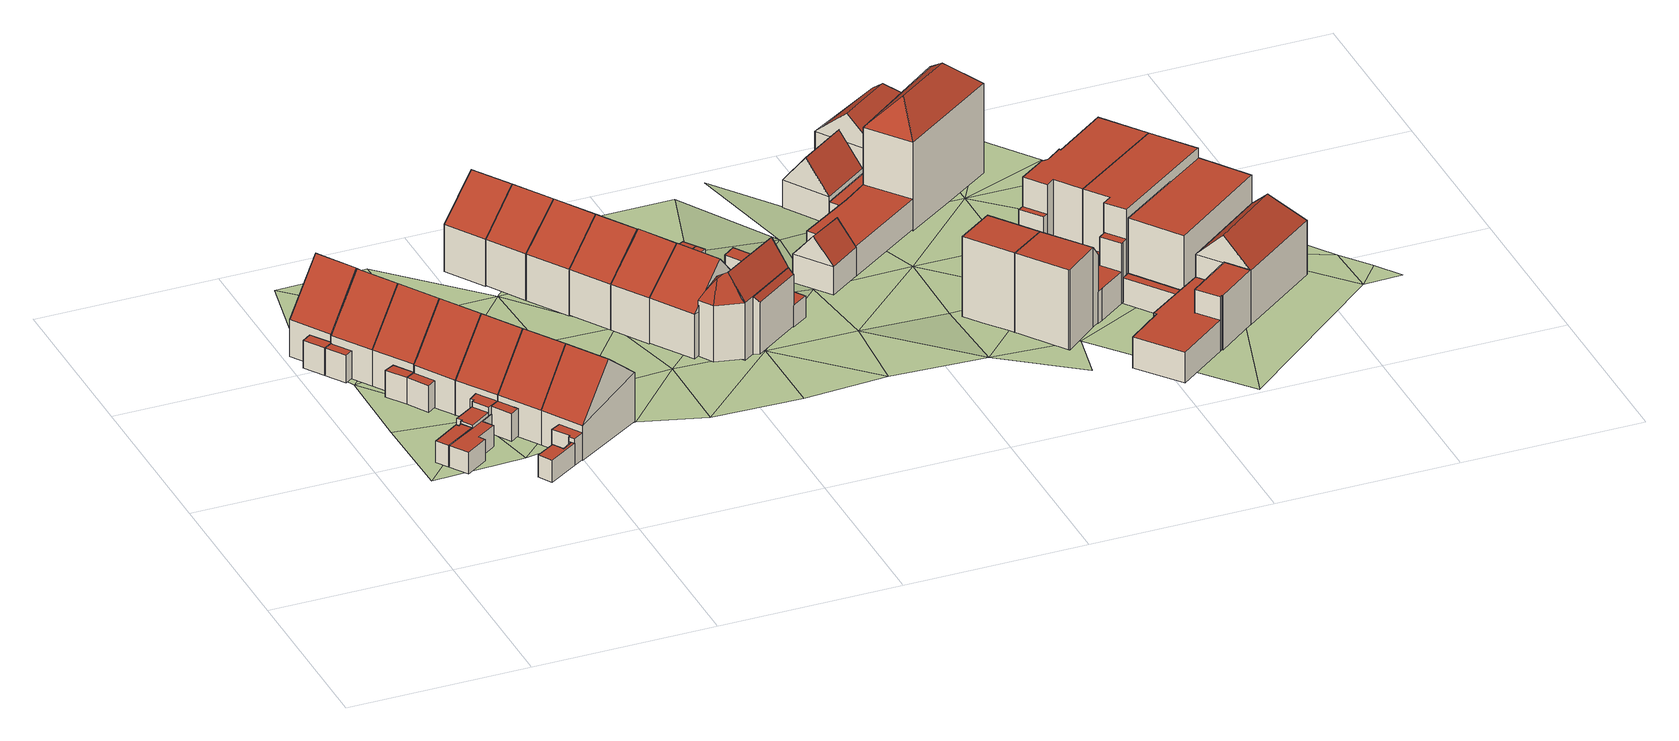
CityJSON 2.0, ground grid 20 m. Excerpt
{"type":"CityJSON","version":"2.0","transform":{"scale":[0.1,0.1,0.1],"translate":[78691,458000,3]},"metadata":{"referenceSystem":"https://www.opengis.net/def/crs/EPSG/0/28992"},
"CityObjects":{
"building1":{"type":"Building","children":["building1-1","building1-2"]},
"building1-1":{"type":"BuildingPart","attributes":{"RelativeEavesHeight":3.22,"AbsoluteEavesHeight":7.32,"RelativeRidgeHeight":3.22,"AbsoluteRidgeHeight":7.32,"roofType":"1000"},"parents":["building1"],"geometry":[{"type":"Solid","lod":"2","boundaries":[[[[0,1,2,3]],[[1,4,5,2]],[[4,6,7,5]],[[6,0,3,7]],[[6,4,1,0]],[[3,2,5,7]]]],"semantics":{"surfaces":[{"type":"WallSurface"},{"type":"RoofSurface","Slope":90,"Direction":0},{"type":"GroundSurface"}],"values":[[0,0,0,0,1,2]]}}]},
"building1-2":{"type":"BuildingPart","attributes":{"RelativeEavesHeight":5.15,"AbsoluteEavesHeight":9.07,"RelativeRidgeHeight":9.77,"AbsoluteRidgeHeight":13.69,"roofType":"1030"},"parents":["building1"],"geometry":[{"type":"Solid","lod":"2","boundaries":[[[[8,9,10,11]],[[9,12,13,10]],[[12,14,15,13]],[[14,8,11,15]],[[12,9,16]],[[8,14,17]],[[9,8,17,16]],[[14,12,16,17]],[[11,10,13,15]]]],"semantics":{"surfaces":[{"type":"WallSurface"},{"type":"RoofSurface","Slope":49.57,"Direction":57.15},{"type":"RoofSurface","Slope":39.25,"Direction":236.62},{"type":"GroundSurface"}],"values":[[0,0,0,0,0,0,1,2,3]]}}]},
"building2":{"type":"Building","children":["building2-1","building2-2"]},
"building2-1":{"type":"BuildingPart","attributes":{"RelativeEavesHeight":5.09,"AbsoluteEavesHeight":9.07,"RelativeRidgeHeight":9.71,"AbsoluteRidgeHeight":13.69,"roofType":"1030"},"parents":["building2"],"geometry":[{"type":"Solid","lod":"2","boundaries":[[[[18,19,20,21]],[[19,9,22,20]],[[9,23,24,22]],[[23,18,21,24]],[[9,19,25]],[[18,23,26]],[[19,18,26,25]],[[23,9,25,26]],[[21,20,22,24]]]],"semantics":{"surfaces":[{"type":"WallSurface"},{"type":"RoofSurface","Slope":39.66,"Direction":236.85},{"type":"RoofSurface","Slope":49.98,"Direction":57.25},{"type":"GroundSurface"}],"values":[[0,0,0,0,0,0,1,2,3]]}}]},
"building2-2":{"type":"BuildingPart","attributes":{"RelativeEavesHeight":3.2,"AbsoluteEavesHeight":7.32,"RelativeRidgeHeight":3.2,"AbsoluteRidgeHeight":7.32,"roofType":"1000"},"parents":["building2"],"geometry":[{"type":"Solid","lod":"2","boundaries":[[[[27,28,29,30]],[[28,0,3,29]],[[0,31,32,3]],[[31,27,30,32]],[[31,0,28,27]],[[30,29,3,32]]]],"semantics":{"surfaces":[{"type":"WallSurface"},{"type":"RoofSurface","Slope":90,"Direction":0},{"type":"GroundSurface"}],"values":[[0,0,0,0,1,2]]}}]},
"building3":{"type":"Building","children":["building3-1","building3-2","building3-3","building3-4"]},
"building3-1":{"type":"BuildingPart","attributes":{"RelativeEavesHeight":4.96,"AbsoluteEavesHeight":9.07,"RelativeRidgeHeight":9.58,"AbsoluteRidgeHeight":13.69,"roofType":"1030"},"parents":["building3"],"geometry":[{"type":"Solid","lod":"2","boundaries":[[[[33,34,35,36]],[[34,37,38,35]],[[37,39,40,38]],[[39,33,36,40]],[[37,34,41]],[[33,39,42]],[[34,33,42,41]],[[39,37,41,42]],[[36,35,38,40]]]],"semantics":{"surfaces":[{"type":"WallSurface"},{"type":"RoofSurface","Slope":39.49,"Direction":237.22},{"type":"RoofSurface","Slope":49.81,"Direction":57.38},{"type":"GroundSurface"}],"values":[[0,0,0,0,0,0,1,2,3]]}}]},
"building3-2":{"type":"BuildingPart","attributes":{"RelativeEavesHeight":3.21,"AbsoluteEavesHeight":7.54,"RelativeRidgeHeight":3.21,"AbsoluteRidgeHeight":7.54,"roofType":"1000"},"parents":["building3"],"geometry":[{"type":"Solid","lod":"2","boundaries":[[[[43,44,45,46]],[[44,47,48,45]],[[47,49,50,48]],[[49,51,52,50]],[[51,53,54,52]],[[53,43,46,54]],[[53,51,49,47,44,43]],[[46,45,48,50,52,54]]]],"semantics":{"surfaces":[{"type":"WallSurface"},{"type":"RoofSurface","Slope":90,"Direction":0},{"type":"GroundSurface"}],"values":[[0,0,0,0,0,0,1,2]]}}]},
"building3-3":{"type":"BuildingPart","attributes":{"RelativeEavesHeight":2.51,"AbsoluteEavesHeight":6.64,"RelativeRidgeHeight":2.51,"AbsoluteRidgeHeight":6.64,"roofType":"1000"},"parents":["building3"],"geometry":[{"type":"Solid","lod":"2","boundaries":[[[[55,56,57,58]],[[56,59,60,57]],[[59,61,62,60]],[[61,63,64,62]],[[63,65,66,64]],[[65,55,58,66]],[[65,63,61,59,56,55]],[[58,57,60,62,64,66]]]],"semantics":{"surfaces":[{"type":"WallSurface"},{"type":"RoofSurface","Slope":90,"Direction":0},{"type":"GroundSurface"}],"values":[[0,0,0,0,0,0,1,2]]}}]},
"building3-4":{"type":"BuildingPart","attributes":{"RelativeEavesHeight":2.69,"AbsoluteEavesHeight":6.94,"RelativeRidgeHeight":2.69,"AbsoluteRidgeHeight":6.94,"roofType":"1000"},"parents":["building3"],"geometry":[{"type":"Solid","lod":"2","boundaries":[[[[67,68,69,70]],[[68,71,72,69]],[[71,73,74,72]],[[73,75,76,74]],[[75,77,78,76]],[[77,67,70,78]],[[77,75,73,71,68,67]],[[70,69,72,74,76,78]]]],"semantics":{"surfaces":[{"type":"WallSurface"},{"type":"RoofSurface","Slope":90,"Direction":0},{"type":"GroundSurface"}],"values":[[0,0,0,0,0,0,1,2]]}}]},
"building4":{"type":"Building","children":["building4-1","building4-2"]},
"building4-1":{"type":"BuildingPart","attributes":{"RelativeEavesHeight":3.13,"AbsoluteEavesHeight":7.32,"RelativeRidgeHeight":3.13,"AbsoluteRidgeHeight":7.32,"roofType":"1000"},"parents":["building4"],"geometry":[{"type":"Solid","lod":"2","boundaries":[[[[79,80,81,82]],[[80,83,84,81]],[[83,85,86,84]],[[85,79,82,86]],[[85,83,80,79]],[[82,81,84,86]]]],"semantics":{"surfaces":[{"type":"WallSurface"},{"type":"RoofSurface","Slope":90,"Direction":0},{"type":"GroundSurface"}],"values":[[0,0,0,0,1,2]]}}]},
"building4-2":{"type":"BuildingPart","attributes":{"RelativeEavesHeight":5.05,"AbsoluteEavesHeight":9.07,"RelativeRidgeHeight":9.68,"AbsoluteRidgeHeight":13.69,"roofType":"1030"},"parents":["building4"],"geometry":[{"type":"Solid","lod":"2","boundaries":[[[[23,87,88,24]],[[87,89,90,88]],[[89,18,21,90]],[[18,23,24,21]],[[89,87,91]],[[23,18,26]],[[87,23,26,91]],[[18,89,91,26]],[[24,88,90,21]]]],"semantics":{"surfaces":[{"type":"WallSurface"},{"type":"RoofSurface","Slope":49.77,"Direction":57.27},{"type":"RoofSurface","Slope":39.45,"Direction":236.88},{"type":"GroundSurface"}],"values":[[0,0,0,0,0,0,1,2,3]]}}]},
"building5":{"type":"Building","children":["building5-1","building5-2","building5-3"]},
"building5-1":{"type":"BuildingPart","attributes":{"RelativeEavesHeight":4.91,"AbsoluteEavesHeight":9.07,"RelativeRidgeHeight":9.53,"AbsoluteRidgeHeight":13.69,"roofType":"1030"},"parents":["building5"],"geometry":[{"type":"Solid","lod":"2","boundaries":[[[[92,33,93,94]],[[33,39,95,93]],[[39,96,97,95]],[[96,92,94,97]],[[39,33,42]],[[92,96,98]],[[33,92,98,42]],[[96,39,42,98]],[[94,93,95,97]]]],"semantics":{"surfaces":[{"type":"WallSurface"},{"type":"RoofSurface","Slope":39.41,"Direction":237.36},{"type":"RoofSurface","Slope":49.73,"Direction":57.43},{"type":"GroundSurface"}],"values":[[0,0,0,0,0,0,1,2,3]]}}]},
"building5-2":{"type":"BuildingPart","attributes":{"RelativeEavesHeight":3.21,"AbsoluteEavesHeight":7.54,"RelativeRidgeHeight":3.21,"AbsoluteRidgeHeight":7.54,"roofType":"1000"},"parents":["building5"],"geometry":[{"type":"Solid","lod":"2","boundaries":[[[[99,100,101,102]],[[100,103,104,101]],[[103,51,52,104]],[[51,99,102,52]],[[51,103,100,99]],[[102,101,104,52]]]],"semantics":{"surfaces":[{"type":"WallSurface"},{"type":"RoofSurface","Slope":90,"Direction":0},{"type":"GroundSurface"}],"values":[[0,0,0,0,1,2]]}}]},
"building5-3":{"type":"BuildingPart","attributes":{"RelativeEavesHeight":2.5,"AbsoluteEavesHeight":6.64,"RelativeRidgeHeight":2.5,"AbsoluteRidgeHeight":6.64,"roofType":"1000"},"parents":["building5"],"geometry":[{"type":"Solid","lod":"2","boundaries":[[[[105,106,107,108]],[[106,109,110,107]],[[109,111,112,110]],[[111,113,114,112]],[[113,115,116,114]],[[115,55,58,116]],[[55,117,118,58]],[[117,105,108,118]],[[117,55,115,113,111,109,106,105]],[[108,107,110,112,114,116,58,118]]]],"semantics":{"surfaces":[{"type":"WallSurface"},{"type":"RoofSurface","Slope":90,"Direction":0},{"type":"GroundSurface"}],"values":[[0,0,0,0,0,0,0,0,1,2]]}}]},
"building6":{"type":"Building","children":["building6-1","building6-2"]},
"building6-1":{"type":"BuildingPart","attributes":{"RelativeEavesHeight":5,"AbsoluteEavesHeight":9.07,"RelativeRidgeHeight":9.62,"AbsoluteRidgeHeight":13.69,"roofType":"1030"},"parents":["building6"],"geometry":[{"type":"Solid","lod":"2","boundaries":[[[[34,119,120,35]],[[119,87,121,120]],[[87,37,38,121]],[[37,34,35,38]],[[87,119,91]],[[34,37,41]],[[119,34,41,91]],[[37,87,91,41]],[[35,120,121,38]]]],"semantics":{"surfaces":[{"type":"WallSurface"},{"type":"RoofSurface","Slope":39.58,"Direction":237.23},{"type":"RoofSurface","Slope":49.9,"Direction":57.38},{"type":"GroundSurface"}],"values":[[0,0,0,0,0,0,1,2,3]]}}]},
"building6-2":{"type":"BuildingPart","attributes":{"RelativeEavesHeight":3.09,"AbsoluteEavesHeight":7.31,"RelativeRidgeHeight":3.09,"AbsoluteRidgeHeight":7.31,"roofType":"1000"},"parents":["building6"],"geometry":[{"type":"Solid","lod":"2","boundaries":[[[[122,123,124,125]],[[123,79,82,124]],[[79,126,127,82]],[[126,122,125,127]],[[126,79,123,122]],[[125,124,82,127]]]],"semantics":{"surfaces":[{"type":"WallSurface"},{"type":"RoofSurface","Slope":90,"Direction":0},{"type":"GroundSurface"}],"values":[[0,0,0,0,1,2]]}}]},
"building7":{"type":"Building","children":["building7-1","building7-2","building7-3"]},
"building7-1":{"type":"BuildingPart","attributes":{"RelativeEavesHeight":4.87,"AbsoluteEavesHeight":9.07,"RelativeRidgeHeight":9.49,"AbsoluteRidgeHeight":13.69,"roofType":"1030"},"parents":["building7"],"geometry":[{"type":"Solid","lod":"2","boundaries":[[[[128,92,94,129]],[[92,96,97,94]],[[96,130,131,97]],[[130,128,129,131]],[[96,92,98]],[[128,130,132]],[[92,128,132,98]],[[130,96,98,132]],[[129,94,97,131]]]],"semantics":{"surfaces":[{"type":"WallSurface"},{"type":"RoofSurface","Slope":39.37,"Direction":237.36},{"type":"RoofSurface","Slope":49.68,"Direction":57.43},{"type":"GroundSurface"}],"values":[[0,0,0,0,0,0,1,2,3]]}}]},
"building7-2":{"type":"BuildingPart","attributes":{"RelativeEavesHeight":2.62,"AbsoluteEavesHeight":6.92,"RelativeRidgeHeight":2.62,"AbsoluteRidgeHeight":6.92,"roofType":"1000"},"parents":["building7"],"geometry":[{"type":"Solid","lod":"2","boundaries":[[[[133,134,135,136]],[[134,137,138,135]],[[137,139,140,138]],[[139,141,142,140]],[[141,143,144,142]],[[143,145,146,144]],[[145,147,148,146]],[[147,133,136,148]],[[147,145,143,141,139,137,134,133]],[[136,135,138,140,142,144,146,148]]]],"semantics":{"surfaces":[{"type":"WallSurface"},{"type":"RoofSurface","Slope":90,"Direction":0},{"type":"GroundSurface"}],"values":[[0,0,0,0,0,0,0,0,1,2]]}}]},
"building7-3":{"type":"BuildingPart","attributes":{"RelativeEavesHeight":3.13,"AbsoluteEavesHeight":7.42,"RelativeRidgeHeight":3.13,"AbsoluteRidgeHeight":7.42,"roofType":"1000"},"parents":["building7"],"geometry":[{"type":"Solid","lod":"2","boundaries":[[[[149,150,151,146]],[[150,152,153,151]],[[152,154,155,153]],[[154,156,157,155]],[[156,158,148,157]],[[158,149,146,148]],[[158,156,154,152,150,149]],[[146,151,153,155,157,148]]]],"semantics":{"surfaces":[{"type":"WallSurface"},{"type":"RoofSurface","Slope":90,"Direction":0},{"type":"GroundSurface"}],"values":[[0,0,0,0,0,0,1,2]]}}]},
"building8":{"type":"Building","children":["building8-1","building8-2"]},
"building8-1":{"type":"BuildingPart","attributes":{"RelativeEavesHeight":4.76,"AbsoluteEavesHeight":8.7,"RelativeRidgeHeight":9.58,"AbsoluteRidgeHeight":13.52,"roofType":"1030"},"parents":["building8"],"geometry":[{"type":"Solid","lod":"2","boundaries":[[[[159,160,161,162]],[[160,163,164,161]],[[163,165,166,164]],[[165,159,162,166]],[[163,160,167]],[[159,165,168]],[[160,159,168,167]],[[165,163,167,168]],[[162,161,164,166]]]],"semantics":{"surfaces":[{"type":"WallSurface"},{"type":"RoofSurface","Slope":48.86,"Direction":237.2},{"type":"RoofSurface","Slope":39.98,"Direction":57.06},{"type":"GroundSurface"}],"values":[[0,0,0,0,0,0,1,2,3]]}}]},
"building8-2":{"type":"BuildingPart","attributes":{"RelativeEavesHeight":3.43,"AbsoluteEavesHeight":7.38,"RelativeRidgeHeight":3.43,"AbsoluteRidgeHeight":7.38,"roofType":"1000"},"parents":["building8"],"geometry":[{"type":"Solid","lod":"2","boundaries":[[[[169,170,171,164]],[[170,172,173,171]],[[172,174,175,173]],[[174,169,164,175]],[[174,172,170,169]],[[164,171,173,175]]]],"semantics":{"surfaces":[{"type":"WallSurface"},{"type":"RoofSurface","Slope":90,"Direction":0},{"type":"GroundSurface"}],"values":[[0,0,0,0,1,2]]}}]},
"building9":{"type":"Building","children":["building9-1","building9-2"]},
"building9-1":{"type":"BuildingPart","attributes":{"RelativeEavesHeight":4.71,"AbsoluteEavesHeight":8.7,"RelativeRidgeHeight":9.53,"AbsoluteRidgeHeight":13.52,"roofType":"1030"},"parents":["building9"],"geometry":[{"type":"Solid","lod":"2","boundaries":[[[[176,159,177,178]],[[159,165,179,177]],[[165,180,181,179]],[[180,176,178,181]],[[165,159,168]],[[176,180,182]],[[159,176,182,168]],[[180,165,168,182]],[[178,177,179,181]]]],"semantics":{"surfaces":[{"type":"WallSurface"},{"type":"RoofSurface","Slope":48.93,"Direction":237.21},{"type":"RoofSurface","Slope":40.05,"Direction":57.08},{"type":"GroundSurface"}],"values":[[0,0,0,0,0,0,1,2,3]]}}]},
"building9-2":{"type":"BuildingPart","attributes":{"RelativeEavesHeight":3.19,"AbsoluteEavesHeight":7.27,"RelativeRidgeHeight":3.19,"AbsoluteRidgeHeight":7.27,"roofType":"1000"},"parents":["building9"],"geometry":[{"type":"Solid","lod":"2","boundaries":[[[[183,184,185,186]],[[184,187,188,185]],[[187,189,190,188]],[[189,183,186,190]],[[189,187,184,183]],[[186,185,188,190]]]],"semantics":{"surfaces":[{"type":"WallSurface"},{"type":"RoofSurface","Slope":90,"Direction":0},{"type":"GroundSurface"}],"values":[[0,0,0,0,1,2]]}}]},
"building10":{"type":"Building","children":["building10-1","building10-2"]},
"building10-1":{"type":"BuildingPart","attributes":{"RelativeEavesHeight":4.66,"AbsoluteEavesHeight":8.7,"RelativeRidgeHeight":9.49,"AbsoluteRidgeHeight":13.52,"roofType":"1030"},"parents":["building10"],"geometry":[{"type":"Solid","lod":"2","boundaries":[[[[191,176,178,192]],[[176,180,181,178]],[[180,193,194,181]],[[193,191,192,194]],[[180,176,182]],[[191,193,195]],[[176,191,195,182]],[[193,180,182,195]],[[192,178,181,194]]]],"semantics":{"surfaces":[{"type":"WallSurface"},{"type":"RoofSurface","Slope":48.83,"Direction":237.41},{"type":"RoofSurface","Slope":39.95,"Direction":57.67},{"type":"GroundSurface"}],"values":[[0,0,0,0,0,0,1,2,3]]}}]},
"building10-2":{"type":"BuildingPart","attributes":{"RelativeEavesHeight":3.18,"AbsoluteEavesHeight":7.27,"RelativeRidgeHeight":3.18,"AbsoluteRidgeHeight":7.27,"roofType":"1000"},"parents":["building10"],"geometry":[{"type":"Solid","lod":"2","boundaries":[[[[189,187,188,190]],[[187,196,197,188]],[[196,198,199,197]],[[198,189,190,199]],[[198,196,187,189]],[[190,188,197,199]]]],"semantics":{"surfaces":[{"type":"WallSurface"},{"type":"RoofSurface","Slope":90,"Direction":0},{"type":"GroundSurface"}],"values":[[0,0,0,0,1,2]]}}]},
"building11":{"type":"Building","children":["building11-1","building11-2","building11-3"]},
"building11-1":{"type":"BuildingPart","attributes":{"RelativeEavesHeight":4.61,"AbsoluteEavesHeight":8.7,"RelativeRidgeHeight":9.43,"AbsoluteRidgeHeight":13.52,"roofType":"1030"},"parents":["building11"],"geometry":[{"type":"Solid","lod":"2","boundaries":[[[[200,191,201,202]],[[191,193,203,201]],[[193,204,205,203]],[[204,200,202,205]],[[193,191,195]],[[200,204,206]],[[191,200,206,195]],[[204,193,195,206]],[[202,201,203,205]]]],"semantics":{"surfaces":[{"type":"WallSurface"},{"type":"RoofSurface","Slope":48.69,"Direction":237.41},{"type":"RoofSurface","Slope":39.81,"Direction":57.66},{"type":"GroundSurface"}],"values":[[0,0,0,0,0,0,1,2,3]]}}]},
"building11-2":{"type":"BuildingPart","attributes":{"RelativeEavesHeight":2.4,"AbsoluteEavesHeight":6.55,"RelativeRidgeHeight":2.4,"AbsoluteRidgeHeight":6.55,"roofType":"1000"},"parents":["building11"],"geometry":[{"type":"Solid","lod":"2","boundaries":[[[[207,208,209,210]],[[208,211,212,209]],[[211,213,214,212]],[[213,215,216,214]],[[215,217,218,216]],[[217,207,210,218]],[[217,215,213,211,208,207]],[[210,209,212,214,216,218]]]],"semantics":{"surfaces":[{"type":"WallSurface"},{"type":"RoofSurface","Slope":90,"Direction":0},{"type":"GroundSurface"}],"values":[[0,0,0,0,0,0,1,2]]}}]},
"building11-3":{"type":"BuildingPart","attributes":{"RelativeEavesHeight":3.4,"AbsoluteEavesHeight":7.55,"RelativeRidgeHeight":3.4,"AbsoluteRidgeHeight":7.55,"roofType":"1000"},"parents":["building11"],"geometry":[{"type":"Solid","lod":"2","boundaries":[[[[219,220,205,221]],[[220,222,223,205]],[[222,224,225,223]],[[224,219,221,225]],[[224,222,220,219]],[[221,205,223,225]]]],"semantics":{"surfaces":[{"type":"WallSurface"},{"type":"RoofSurface","Slope":90,"Direction":0},{"type":"GroundSurface"}],"values":[[0,0,0,0,1,2]]}}]},
"building12":{"type":"Building","children":["building12-1","building12-2","building12-3"]},
"building12-1":{"type":"BuildingPart","attributes":{"RelativeEavesHeight":4.55,"AbsoluteEavesHeight":8.7,"RelativeRidgeHeight":9.38,"AbsoluteRidgeHeight":13.52,"roofType":"1030"},"parents":["building12"],"geometry":[{"type":"Solid","lod":"2","boundaries":[[[[226,200,202,227]],[[200,228,229,202]],[[228,230,231,229]],[[230,226,227,231]],[[228,200,232]],[[226,230,233]],[[200,226,233,232]],[[230,228,232,233]],[[227,202,229,231]]]],"semantics":{"surfaces":[{"type":"WallSurface"},{"type":"RoofSurface","Slope":49.07,"Direction":237.74},{"type":"RoofSurface","Slope":40.19,"Direction":58.64},{"type":"GroundSurface"}],"values":[[0,0,0,0,0,0,1,2,3]]}}]},
"building12-2":{"type":"BuildingPart","attributes":{"RelativeEavesHeight":2.38,"AbsoluteEavesHeight":6.55,"RelativeRidgeHeight":2.38,"AbsoluteRidgeHeight":6.55,"roofType":"1000"},"parents":["building12"],"geometry":[{"type":"Solid","lod":"2","boundaries":[[[[213,234,235,214]],[[234,236,237,235]],[[236,238,239,237]],[[238,240,241,239]],[[240,215,216,241]],[[215,213,214,216]],[[215,240,238,236,234,213]],[[214,235,237,239,241,216]]]],"semantics":{"surfaces":[{"type":"WallSurface"},{"type":"RoofSurface","Slope":90,"Direction":0},{"type":"GroundSurface"}],"values":[[0,0,0,0,0,0,1,2]]}}]},
"building12-3":{"type":"BuildingPart","attributes":{"RelativeEavesHeight":3.37,"AbsoluteEavesHeight":7.55,"RelativeRidgeHeight":3.37,"AbsoluteRidgeHeight":7.55,"roofType":"1000"},"parents":["building12"],"geometry":[{"type":"Solid","lod":"2","boundaries":[[[[242,243,244,241]],[[243,245,246,244]],[[245,247,248,246]],[[247,219,216,248]],[[219,242,241,216]],[[219,247,245,243,242]],[[241,244,246,248,216]]]],"semantics":{"surfaces":[{"type":"WallSurface"},{"type":"RoofSurface","Slope":90,"Direction":0},{"type":"GroundSurface"}],"values":[[0,0,0,0,0,1,2]]}}]},
"building13":{"type":"Building","children":["building13-1","building13-2"]},
"building13-1":{"type":"BuildingPart","attributes":{"RelativeEavesHeight":4.52,"AbsoluteEavesHeight":8.7,"RelativeRidgeHeight":9.34,"AbsoluteRidgeHeight":13.52,"roofType":"1030"},"parents":["building13"],"geometry":[{"type":"Solid","lod":"2","boundaries":[[[[249,226,250,251]],[[226,230,252,250]],[[230,253,254,252]],[[253,249,251,254]],[[230,226,233]],[[249,253,255]],[[226,249,255,233]],[[253,230,233,255]],[[251,250,252,254]]]],"semantics":{"surfaces":[{"type":"WallSurface"},{"type":"RoofSurface","Slope":48.6,"Direction":237.69},{"type":"RoofSurface","Slope":39.71,"Direction":58.58},{"type":"GroundSurface"}],"values":[[0,0,0,0,0,0,1,2,3]]}}]},
"building13-2":{"type":"BuildingPart","attributes":{"RelativeEavesHeight":6.6,"AbsoluteEavesHeight":10.74,"RelativeRidgeHeight":6.6,"AbsoluteRidgeHeight":10.74,"roofType":"1000"},"parents":["building13"],"geometry":[{"type":"Solid","lod":"2","boundaries":[[[[256,257,258,259]],[[257,260,261,258]],[[260,262,263,261]],[[262,256,259,263]],[[262,260,257,256]],[[259,258,261,263]]]],"semantics":{"surfaces":[{"type":"WallSurface"},{"type":"RoofSurface","Slope":90,"Direction":0},{"type":"GroundSurface"}],"values":[[0,0,0,0,1,2]]}}]},
"building14":{"type":"Building","children":["building14-1","building14-2","building14-3","building14-4"]},
"building14-1":{"type":"BuildingPart","attributes":{"RelativeEavesHeight":2.45,"AbsoluteEavesHeight":6.36,"RelativeRidgeHeight":2.45,"AbsoluteRidgeHeight":6.36,"roofType":"1000"},"parents":["building14"],"geometry":[{"type":"Solid","lod":"2","boundaries":[[[[264,265,266,267]],[[265,268,269,266]],[[268,270,271,269]],[[270,272,273,271]],[[272,274,275,273]],[[274,276,277,275]],[[276,278,279,277]],[[278,280,281,279]],[[280,282,283,281]],[[282,264,267,283]],[[282,280,278,276,274,272,270,268,265,264]],[[267,266,269,271,273,275,277,279,281,283]]]],"semantics":{"surfaces":[{"type":"WallSurface"},{"type":"RoofSurface","Slope":90,"Direction":0},{"type":"GroundSurface"}],"values":[[0,0,0,0,0,0,0,0,0,0,1,2]]}}]},
"building14-2":{"type":"BuildingPart","attributes":{"RelativeEavesHeight":6.39,"AbsoluteEavesHeight":10.39,"RelativeRidgeHeight":6.74,"AbsoluteRidgeHeight":10.74,"roofType":"1010"},"parents":["building14"],"geometry":[{"type":"Solid","lod":"2","boundaries":[[[[284,285,286,287]],[[285,288,289,286]],[[288,290,291,289]],[[290,284,287,291]],[[290,288,285,284]],[[287,286,289,291]]]],"semantics":{"surfaces":[{"type":"WallSurface"},{"type":"RoofSurface","Slope":40.78,"Direction":145.02},{"type":"GroundSurface"}],"values":[[0,0,0,0,1,2]]}}]},
"building14-3":{"type":"BuildingPart","attributes":{"RelativeEavesHeight":6.74,"AbsoluteEavesHeight":10.74,"RelativeRidgeHeight":9.52,"AbsoluteRidgeHeight":13.52,"roofType":"1030"},"parents":["building14"],"geometry":[{"type":"Solid","lod":"2","boundaries":[[[[288,292,293,289]],[[292,294,295,293]],[[294,260,296,295]],[[260,288,289,296]],[[294,292,297]],[[288,260,298]],[[292,288,298,297]],[[260,294,297,298]],[[289,293,295,296]]]],"semantics":{"surfaces":[{"type":"WallSurface"},{"type":"RoofSurface","Slope":36.41,"Direction":145.4},{"type":"RoofSurface","Slope":36.42,"Direction":325.7},{"type":"GroundSurface"}],"values":[[0,0,0,0,0,0,1,2,3]]}}]},
"building14-4":{"type":"BuildingPart","attributes":{"RelativeEavesHeight":6.58,"AbsoluteEavesHeight":10.74,"RelativeRidgeHeight":9.36,"AbsoluteRidgeHeight":13.52,"roofType":"1130"},"parents":["building14"],"geometry":[{"type":"Solid","lod":"2","boundaries":[[[[292,299,300,301]],[[299,302,303,300]],[[302,294,304,303]],[[294,292,301,304]],[[302,299,305]],[[292,294,297]],[[299,292,297,305]],[[294,302,305,297]],[[301,300,303,304]]]],"semantics":{"surfaces":[{"type":"WallSurface"},{"type":"RoofSurface","Slope":23.38,"Direction":237.4},{"type":"RoofSurface","Slope":25.4,"Direction":186.63},{"type":"RoofSurface","Slope":31.48,"Direction":335},{"type":"GroundSurface"}],"values":[[0,0,0,0,1,0,2,3,4]]}}]},
"building15":{"type":"Building","attributes":{"RelativeEavesHeight":3.3,"AbsoluteEavesHeight":6.99,"RelativeRidgeHeight":6.09,"AbsoluteRidgeHeight":9.78,"roofType":"1030"},"geometry":[{"type":"Solid","lod":"2","boundaries":[[[[306,307,308,309]],[[307,310,311,308]],[[310,312,313,311]],[[312,306,309,313]],[[310,307,314]],[[306,312,315]],[[307,306,315,314]],[[312,310,314,315]],[[309,308,311,313]]]],"semantics":{"surfaces":[{"type":"WallSurface"},{"type":"RoofSurface","Slope":39.36,"Direction":326.46},{"type":"RoofSurface","Slope":39.38,"Direction":145.21},{"type":"GroundSurface"}],"values":[[0,0,0,0,0,0,1,2,3]]}}]},
"building16":{"type":"Building","children":["building16-1","building16-2"]},
"building16-1":{"type":"BuildingPart","attributes":{"RelativeEavesHeight":10.43,"AbsoluteEavesHeight":13.62,"RelativeRidgeHeight":13.42,"AbsoluteRidgeHeight":16.6,"roofType":"1040"},"parents":["building16"],"geometry":[{"type":"Solid","lod":"2","boundaries":[[[[316,317,318,319]],[[317,320,321,318]],[[320,322,323,321]],[[322,316,319,323]],[[320,317,324]],[[316,322,325]],[[317,316,325,324]],[[322,320,324,325]],[[319,318,321,323]]]],"semantics":{"surfaces":[{"type":"WallSurface"},{"type":"RoofSurface","Slope":45,"Direction":53.72},{"type":"RoofSurface","Slope":44.99,"Direction":232.53},{"type":"RoofSurface","Slope":45,"Direction":322.9},{"type":"RoofSurface","Slope":44.99,"Direction":144.52},{"type":"GroundSurface"}],"values":[[0,0,0,0,1,2,3,4,5]]}}]},
"building16-2":{"type":"BuildingPart","attributes":{"RelativeEavesHeight":3.52,"AbsoluteEavesHeight":7.02,"RelativeRidgeHeight":3.52,"AbsoluteRidgeHeight":7.02,"roofType":"1000"},"parents":["building16"],"geometry":[{"type":"Solid","lod":"2","boundaries":[[[[326,327,328,329]],[[327,307,330,328]],[[307,331,332,330]],[[331,333,334,332]],[[333,335,336,334]],[[335,326,329,336]],[[335,333,331,307,327,326]],[[329,328,330,332,334,336]]]],"semantics":{"surfaces":[{"type":"WallSurface"},{"type":"RoofSurface","Slope":90,"Direction":0},{"type":"GroundSurface"}],"values":[[0,0,0,0,0,0,1,2]]}}]},
"building17":{"type":"Building","children":["building17-1","building17-2","building17-3"]},
"building17-1":{"type":"BuildingPart","attributes":{"RelativeEavesHeight":5.81,"AbsoluteEavesHeight":8.98,"RelativeRidgeHeight":9.24,"AbsoluteRidgeHeight":12.41,"roofType":"1130"},"parents":["building17"],"geometry":[{"type":"Solid","lod":"2","boundaries":[[[[337,338,339,340]],[[338,341,318,339]],[[341,342,343,318]],[[342,337,340,343]],[[341,338,344]],[[337,342,345]],[[338,337,345,344]],[[342,341,344,345]],[[340,339,318,343]]]],"semantics":{"surfaces":[{"type":"WallSurface"},{"type":"RoofSurface","Slope":45.81,"Direction":53.72},{"type":"RoofSurface","Slope":46.19,"Direction":326.51},{"type":"RoofSurface","Slope":46.19,"Direction":143.44},{"type":"GroundSurface"}],"values":[[0,0,0,0,1,0,2,3,4]]}}]},
"building17-2":{"type":"BuildingPart","attributes":{"RelativeEavesHeight":2.56,"AbsoluteEavesHeight":5.98,"RelativeRidgeHeight":2.56,"AbsoluteRidgeHeight":5.98,"roofType":"1000"},"parents":["building17"],"geometry":[{"type":"Solid","lod":"2","boundaries":[[[[346,347,348,349]],[[347,350,351,348]],[[350,352,353,351]],[[352,346,349,353]],[[352,350,347,346]],[[349,348,351,353]]]],"semantics":{"surfaces":[{"type":"WallSurface"},{"type":"RoofSurface","Slope":90,"Direction":0},{"type":"GroundSurface"}],"values":[[0,0,0,0,1,2]]}}]},
"building17-3":{"type":"BuildingPart","attributes":{"RelativeEavesHeight":3.22,"AbsoluteEavesHeight":6.58,"RelativeRidgeHeight":6.84,"AbsoluteRidgeHeight":10.2,"roofType":"1030"},"parents":["building17"],"geometry":[{"type":"Solid","lod":"2","boundaries":[[[[354,355,351,353]],[[355,356,357,351]],[[356,358,359,357]],[[358,354,353,359]],[[356,355,360]],[[354,358,361]],[[355,354,361,360]],[[358,356,360,361]],[[353,351,357,359]]]],"semantics":{"surfaces":[{"type":"WallSurface"},{"type":"RoofSurface","Slope":37.91,"Direction":144.88},{"type":"RoofSurface","Slope":37.91,"Direction":324.65},{"type":"GroundSurface"}],"values":[[0,0,0,0,0,0,1,2,3]]}}]},
"building18":{"type":"Building","children":["building18-1","building18-2","building18-3","building18-4","building18-5","building18-6"]},
"building18-1":{"type":"BuildingPart","attributes":{"RelativeEavesHeight":2.98,"AbsoluteEavesHeight":6.58,"RelativeRidgeHeight":2.98,"AbsoluteRidgeHeight":6.58,"roofType":"1000"},"parents":["building18"],"geometry":[{"type":"Solid","lod":"2","boundaries":[[[[362,363,364,365]],[[363,366,367,364]],[[366,368,369,367]],[[368,362,365,369]],[[368,366,363,362]],[[365,364,367,369]]]],"semantics":{"surfaces":[{"type":"WallSurface"},{"type":"RoofSurface","Slope":90,"Direction":0},{"type":"GroundSurface"}],"values":[[0,0,0,0,1,2]]}}]},
"building18-2":{"type":"BuildingPart","attributes":{"RelativeEavesHeight":10.66,"AbsoluteEavesHeight":14.01,"RelativeRidgeHeight":10.66,"AbsoluteRidgeHeight":14.01,"roofType":"1000"},"parents":["building18"],"geometry":[{"type":"Solid","lod":"2","boundaries":[[[[370,371,372,373]],[[371,374,375,372]],[[374,376,377,375]],[[376,378,379,377]],[[378,380,381,379]],[[380,382,383,381]],[[382,384,385,383]],[[384,386,387,385]],[[386,388,389,387]],[[388,370,373,389]],[[388,386,384,382,380,378,376,374,371,370]],[[373,372,375,377,379,381,383,385,387,389]]]],"semantics":{"surfaces":[{"type":"WallSurface"},{"type":"RoofSurface","Slope":90,"Direction":0},{"type":"GroundSurface"}],"values":[[0,0,0,0,0,0,0,0,0,0,1,2]]}}]},
"building18-3":{"type":"BuildingPart","attributes":{"RelativeEavesHeight":7.03,"AbsoluteEavesHeight":10.61,"RelativeRidgeHeight":7.03,"AbsoluteRidgeHeight":10.61,"roofType":"1000"},"parents":["building18"],"geometry":[{"type":"Solid","lod":"2","boundaries":[[[[390,391,392,369]],[[391,393,394,392]],[[393,395,396,394]],[[395,390,369,396]],[[395,393,391,390]],[[369,392,394,396]]]],"semantics":{"surfaces":[{"type":"WallSurface"},{"type":"RoofSurface","Slope":90,"Direction":0},{"type":"GroundSurface"}],"values":[[0,0,0,0,1,2]]}}]},
"building18-4":{"type":"BuildingPart","attributes":{"RelativeEavesHeight":3.72,"AbsoluteEavesHeight":7.31,"RelativeRidgeHeight":3.72,"AbsoluteRidgeHeight":7.31,"roofType":"1000"},"parents":["building18"],"geometry":[{"type":"Solid","lod":"2","boundaries":[[[[397,398,399,394]],[[398,400,401,399]],[[400,402,403,401]],[[402,404,405,403]],[[404,406,396,405]],[[406,397,394,396]],[[406,404,402,400,398,397]],[[394,399,401,403,405,396]]]],"semantics":{"surfaces":[{"type":"WallSurface"},{"type":"RoofSurface","Slope":90,"Direction":0},{"type":"GroundSurface"}],"values":[[0,0,0,0,0,0,1,2]]}}]},
"building18-5":{"type":"BuildingPart","attributes":{"RelativeEavesHeight":8.58,"AbsoluteEavesHeight":12.29,"RelativeRidgeHeight":9.31,"AbsoluteRidgeHeight":13.01,"roofType":"1010"},"parents":["building18"],"geometry":[{"type":"Solid","lod":"2","boundaries":[[[[407,408,409,410]],[[408,411,412,409]],[[411,413,414,412]],[[413,407,410,414]],[[413,411,408,407]],[[410,409,412,414]]]],"semantics":{"surfaces":[{"type":"WallSurface"},{"type":"RoofSurface","Slope":40.7,"Direction":53.34},{"type":"GroundSurface"}],"values":[[0,0,0,0,1,2]]}}]},
"building18-6":{"type":"BuildingPart","attributes":{"RelativeEavesHeight":9.28,"AbsoluteEavesHeight":13.01,"RelativeRidgeHeight":9.28,"AbsoluteRidgeHeight":13.01,"roofType":"1000"},"parents":["building18"],"geometry":[{"type":"Solid","lod":"2","boundaries":[[[[411,415,416,412]],[[415,417,418,416]],[[417,413,414,418]],[[413,411,412,414]],[[413,417,415,411]],[[412,416,418,414]]]],"semantics":{"surfaces":[{"type":"WallSurface"},{"type":"RoofSurface","Slope":90,"Direction":0},{"type":"GroundSurface"}],"values":[[0,0,0,0,1,2]]}}]},
"building19":{"type":"Building","children":["building19-1","building19-2","building19-3","building19-4","building19-5"]},
"building19-1":{"type":"BuildingPart","attributes":{"RelativeEavesHeight":10.67,"AbsoluteEavesHeight":14.01,"RelativeRidgeHeight":10.67,"AbsoluteRidgeHeight":14.01,"roofType":"1000"},"parents":["building19"],"geometry":[{"type":"Solid","lod":"2","boundaries":[[[[419,420,421,422]],[[420,388,423,421]],[[388,386,424,423]],[[386,425,426,424]],[[425,427,428,426]],[[427,419,422,428]],[[427,425,386,388,420,419]],[[422,421,423,424,426,428]]]],"semantics":{"surfaces":[{"type":"WallSurface"},{"type":"RoofSurface","Slope":90,"Direction":104.04},{"type":"GroundSurface"}],"values":[[0,0,0,0,0,0,1,2]]}}]},
"building19-2":{"type":"BuildingPart","attributes":{"RelativeEavesHeight":7.03,"AbsoluteEavesHeight":10.61,"RelativeRidgeHeight":7.03,"AbsoluteRidgeHeight":10.61,"roofType":"1000"},"parents":["building19"],"geometry":[{"type":"Solid","lod":"2","boundaries":[[[[429,430,431,432]],[[430,433,434,431]],[[433,435,436,434]],[[435,437,438,436]],[[437,429,432,438]],[[437,435,433,430,429]],[[432,431,434,436,438]]]],"semantics":{"surfaces":[{"type":"WallSurface"},{"type":"RoofSurface","Slope":90,"Direction":97.12},{"type":"GroundSurface"}],"values":[[0,0,0,0,0,1,2]]}}]},
"building19-3":{"type":"BuildingPart","attributes":{"RelativeEavesHeight":3.73,"AbsoluteEavesHeight":7.31,"RelativeRidgeHeight":3.73,"AbsoluteRidgeHeight":7.31,"roofType":"1000"},"parents":["building19"],"geometry":[{"type":"Solid","lod":"2","boundaries":[[[[439,440,441,442]],[[440,404,405,441]],[[404,402,403,405]],[[402,400,401,403]],[[400,443,444,401]],[[443,445,446,444]],[[445,447,438,446]],[[447,448,436,438]],[[448,449,434,436]],[[449,450,451,434]],[[450,452,453,451]],[[452,454,455,453]],[[454,439,442,455]],[[454,452,450,449,448,447,445,443,400,402,404,440,439]],[[442,441,405,403,401,444,446,438,436,434,451,453,455]]]],"semantics":{"surfaces":[{"type":"WallSurface"},{"type":"RoofSurface","Slope":90,"Direction":0},{"type":"GroundSurface"}],"values":[[0,0,0,0,0,0,0,0,0,0,0,0,0,1,2]]}}]},
"building19-4":{"type":"BuildingPart","attributes":{"RelativeEavesHeight":8.6,"AbsoluteEavesHeight":12.29,"RelativeRidgeHeight":9.33,"AbsoluteRidgeHeight":13.01,"roofType":"1010"},"parents":["building19"],"geometry":[{"type":"Solid","lod":"2","boundaries":[[[[456,457,458,459]],[[457,460,461,458]],[[460,411,412,461]],[[411,456,459,412]],[[411,460,457,456]],[[459,458,461,412]]]],"semantics":{"surfaces":[{"type":"WallSurface"},{"type":"RoofSurface","Slope":36.44,"Direction":53.52},{"type":"GroundSurface"}],"values":[[0,0,0,0,1,2]]}}]},
"building19-5":{"type":"BuildingPart","attributes":{"RelativeEavesHeight":9.31,"AbsoluteEavesHeight":13.01,"RelativeRidgeHeight":9.31,"AbsoluteRidgeHeight":13.01,"roofType":"1000"},"parents":["building19"],"geometry":[{"type":"Solid","lod":"2","boundaries":[[[[460,462,463,461]],[[462,464,465,463]],[[464,415,416,465]],[[415,411,412,416]],[[411,460,461,412]],[[411,415,464,462,460]],[[461,463,465,416,412]]]],"semantics":{"surfaces":[{"type":"WallSurface"},{"type":"RoofSurface","Slope":90,"Direction":0},{"type":"GroundSurface"}],"values":[[0,0,0,0,0,1,2]]}}]},
"building20":{"type":"Building","children":["building20-1","building20-2","building20-3"]},
"building20-1":{"type":"BuildingPart","attributes":{"RelativeEavesHeight":6.31,"AbsoluteEavesHeight":9.71,"RelativeRidgeHeight":6.31,"AbsoluteRidgeHeight":9.71,"roofType":"1000"},"parents":["building20"],"geometry":[{"type":"Solid","lod":"2","boundaries":[[[[466,467,468,469]],[[467,470,471,468]],[[470,472,473,471]],[[472,474,475,473]],[[474,476,477,475]],[[476,466,469,477]],[[476,474,472,470,467,466]],[[469,468,471,473,475,477]]]],"semantics":{"surfaces":[{"type":"WallSurface"},{"type":"RoofSurface","Slope":90,"Direction":0},{"type":"GroundSurface"}],"values":[[0,0,0,0,0,0,1,2]]}}]},
"building20-2":{"type":"BuildingPart","attributes":{"RelativeEavesHeight":3.58,"AbsoluteEavesHeight":7.01,"RelativeRidgeHeight":3.58,"AbsoluteRidgeHeight":7.01,"roofType":"1000"},"parents":["building20"],"geometry":[{"type":"Solid","lod":"2","boundaries":[[[[478,479,473,475]],[[479,480,481,473]],[[480,482,483,481]],[[482,484,485,483]],[[484,486,487,485]],[[486,488,489,487]],[[488,490,477,489]],[[490,478,475,477]],[[490,488,486,484,482,480,479,478]],[[475,473,481,483,485,487,489,477]]]],"semantics":{"surfaces":[{"type":"WallSurface"},{"type":"RoofSurface","Slope":90,"Direction":0},{"type":"GroundSurface"}],"values":[[0,0,0,0,0,0,0,0,1,2]]}}]},
"building20-3":{"type":"BuildingPart","attributes":{"RelativeEavesHeight":6.26,"AbsoluteEavesHeight":9.59,"RelativeRidgeHeight":9.43,"AbsoluteRidgeHeight":12.76,"roofType":"1130"},"parents":["building20"],"geometry":[{"type":"Solid","lod":"2","boundaries":[[[[491,492,493,494]],[[492,495,496,493]],[[495,497,498,496]],[[497,491,494,498]],[[495,492,499]],[[491,497,500]],[[492,491,500,499]],[[497,495,499,500]],[[494,493,496,498]]]],"semantics":{"surfaces":[{"type":"WallSurface"},{"type":"RoofSurface","Slope":34.27,"Direction":53.08},{"type":"RoofSurface","Slope":44.95,"Direction":322.65},{"type":"RoofSurface","Slope":45.22,"Direction":142.88},{"type":"GroundSurface"}],"values":[[0,0,0,0,1,0,2,3,4]]}}]},
"building21":{"type":"Building","children":["building21-1","building21-2"]},
"building21-1":{"type":"BuildingPart","attributes":{"RelativeEavesHeight":3,"AbsoluteEavesHeight":6.51,"RelativeRidgeHeight":3,"AbsoluteRidgeHeight":6.51,"roofType":"1000"},"parents":["building21"],"geometry":[{"type":"Solid","lod":"2","boundaries":[[[[501,502,503,504]],[[502,505,506,503]],[[505,507,508,506]],[[507,501,504,508]],[[507,505,502,501]],[[504,503,506,508]]]],"semantics":{"surfaces":[{"type":"WallSurface"},{"type":"RoofSurface","Slope":90,"Direction":0},{"type":"GroundSurface"}],"values":[[0,0,0,0,1,2]]}}]},
"building21-2":{"type":"BuildingPart","attributes":{"RelativeEavesHeight":9.58,"AbsoluteEavesHeight":12.91,"RelativeRidgeHeight":9.58,"AbsoluteRidgeHeight":12.91,"roofType":"1000"},"parents":["building21"],"geometry":[{"type":"Solid","lod":"2","boundaries":[[[[509,510,426,511]],[[510,512,493,426]],[[512,513,514,493]],[[513,509,511,514]],[[513,512,510,509]],[[511,426,493,514]]]],"semantics":{"surfaces":[{"type":"WallSurface"},{"type":"RoofSurface","Slope":90,"Direction":0},{"type":"GroundSurface"}],"values":[[0,0,0,0,1,2]]}}]},
"terrain1":{"type":"TINRelief","geometry":[{"type":"CompositeSurface","lod":"2","boundaries":[[[515,516,517]],[[518,515,517]],[[516,519,517]],[[520,518,521]],[[518,517,522]],[[523,520,521]],[[518,522,521]],[[517,519,524]],[[522,517,524]],[[523,521,525]],[[519,526,524]],[[521,522,527]],[[522,524,528]],[[525,521,527]],[[522,528,527]],[[524,526,529]],[[528,524,530]],[[526,531,529]],[[527,528,530]],[[524,529,530]],[[527,530,532]],[[529,531,533]],[[527,532,534]],[[531,535,533]],[[530,529,536]],[[532,530,536]],[[529,533,536]],[[534,532,537]],[[533,535,538]],[[532,536,537]],[[536,533,539]],[[533,538,540]],[[534,537,541]],[[533,540,539]],[[537,536,542]],[[536,539,542]],[[540,538,543]],[[541,537,542]],[[539,540,544]],[[540,543,545]],[[542,539,546]],[[540,545,544]],[[547,542,546]],[[539,544,546]],[[545,543,548]],[[543,549,550]],[[544,545,548]],[[543,550,548]],[[546,544,551]],[[544,548,552]],[[544,552,551]],[[546,551,553]],[[552,548,554]],[[548,550,555]],[[551,552,554]],[[550,556,555]],[[553,551,557]],[[554,548,555]],[[551,554,558]],[[551,559,557]],[[551,558,559]],[[554,560,558]],[[559,558,561]],[[556,562,555]],[[558,560,561]],[[563,560,554]],[[554,555,564]],[[554,564,563]],[[564,555,565]],[[563,564,566]],[[564,565,566]],[[565,555,567]],[[555,562,568]],[[555,568,567]],[[568,562,569]],[[562,570,569]]]}]}
},
"vertices":[
[20,376,43],[6,398,43],[6,398,11],[20,376,11],[16,405,43],[16,405,11],[31,383,43],[31,383,11],
[78,474,69],[106,431,69],[106,431,9],[78,474,9],[31,383,52],[31,383,9],[3,426,52],[3,426,9],[68,407,107],[41,450,107],
[56,341,52],[29,382,52],[29,382,10],[56,341,10],[106,431,10],[132,390,69],[132,390,10],[67,407,107],[94,365,107],
[43,361,43],[34,355,43],[34,355,11],[43,361,11],[29,382,43],[29,382,11],
[138,214,52],[110,256,52],[110,256,11],[138,214,11],[186,305,69],[186,305,11],[213,262,69],[213,262,11],[148,280,107],[175,238,107],
[114,223,45],[117,225,45],[117,225,13],[114,223,13],[114,228,45],[114,228,13],[124,236,45],[124,236,13],[138,214,45],[138,214,13],[125,206,45],[125,206,13],
[66,168,36],[57,181,36],[57,181,11],[66,168,11],[88,202,36],[88,202,11],[90,199,36],[90,199,11],[93,202,36],[93,202,11],[101,190,36],[101,190,11],
[93,202,39],[95,203,39],[95,203,12],[93,202,12],[91,208,39],[91,208,12],[114,223,39],[114,223,12],[125,206,39],[125,206,12],[101,190,39],[101,190,12],
[73,293,43],[59,314,43],[59,314,12],[73,293,12],[70,320,43],[70,320,12],[84,299,43],[84,299,12],
[159,347,69],[159,347,10],[84,299,52],[84,299,10],[121,323,107],
[166,170,52],[138,214,12],[166,170,12],[213,262,12],[241,219,69],[241,219,12],[203,195,107],
[151,193,45],[141,186,45],[141,186,13],[151,193,13],[128,208,45],[128,208,13],
[128,206,36],[115,197,36],[115,197,11],[128,206,11],[122,186,36],[122,186,11],[100,172,36],[100,172,11],[104,165,36],[104,165,11],[79,148,36],[79,148,11],[128,208,36],[128,208,11],
[83,299,52],[83,299,11],[159,347,11],
[97,277,43],[87,270,43],[87,270,12],[97,277,12],[83,299,43],[83,299,12],
[193,127,52],[193,127,12],[269,175,69],[269,175,12],[231,151,107],
[148,98,39],[139,113,39],[139,113,13],[148,98,13],[160,126,39],[160,126,13],[167,114,39],[167,114,13],[178,122,39],[178,122,13],[176,123,39],[176,123,13],[177,125,39],[177,125,13],[181,119,39],[181,119,13],
[177,125,44],[179,127,44],[179,127,13],[167,145,44],[167,145,13],[178,151,44],[178,151,13],[193,127,44],[193,127,13],[181,119,44],
[234,473,64],[207,515,64],[207,515,9],[234,473,9],[286,564,50],[286,564,9],[313,522,50],[313,522,9],[246,539,105],[273,498,105],
[286,564,44],[297,571,44],[297,571,9],[312,549,44],[312,549,9],[301,541,44],[301,541,9],
[260,432,64],[234,473,10],[260,432,10],[313,522,10],[340,480,50],[340,480,10],[300,456,105],
[326,503,43],[336,509,43],[336,509,11],[326,503,11],[351,487,43],[351,487,11],[340,480,43],[340,480,11],
[288,388,64],[288,388,10],[366,438,50],[366,438,10],[327,413,105],
[364,466,43],[364,466,11],[353,459,43],[353,459,11],
[315,346,64],[288,388,11],[315,346,11],[366,438,11],[394,395,50],[394,395,11],[354,371,105],
[408,436,35],[414,427,35],[414,427,12],[408,436,12],[431,437,35],[431,437,12],[440,424,35],[440,424,12],[405,402,35],[405,402,12],[390,425,35],[390,425,12],
[405,402,45],[394,395,45],[405,402,11],[379,418,45],[379,418,11],[390,425,45],[390,425,11],
[340,307,64],[340,307,11],[396,396,50],[396,396,11],[420,355,50],[420,355,11],[355,371,105],[380,331,105],
[446,415,35],[446,415,12],[429,403,35],[429,403,12],[432,398,35],[432,398,12],[414,387,35],[414,387,12],
[414,387,45],[418,381,45],[418,381,12],[408,376,45],[408,376,12],[396,396,45],[396,396,12],
[370,261,64],[340,307,12],[370,261,12],[420,355,12],[446,313,50],[446,313,12],[408,287,105],
[433,334,77],[446,344,77],[446,344,11],[433,334,11],[460,322,77],[460,322,11],[446,313,77],[446,313,11],
[504,296,34],[486,284,34],[486,284,9],[504,296,9],[460,322,34],[460,322,9],[470,331,34],[470,331,9],[464,340,34],[464,340,9],[500,364,34],[500,364,9],[507,353,34],[507,353,9],[493,343,34],[493,343,9],[500,332,34],[500,332,9],[487,322,34],[487,322,9],
[435,248,70],[428,250,77],[428,250,10],[435,248,10],[482,288,77],[482,288,10],[486,284,70],[486,284,10],
[416,242,77],[416,242,10],[393,277,77],[393,277,10],[460,322,10],[405,260,105],[471,305,105],
[385,249,77],[385,249,12],[416,242,12],[375,265,77],[375,265,12],[393,277,12],[393,258,105],
[519,365,40],[557,389,40],[557,389,7],[519,365,7],[582,352,40],[582,352,7],[547,327,40],[547,327,7],[569,370,68],[533,346,68],
[635,460,106],[741,541,106],[741,541,2],[635,460,2],[778,491,106],[778,491,2],[670,415,106],[670,415,2],[736,498,136],[676,455,136],
[670,415,40],[581,353,40],[581,353,5],[670,415,5],[557,389,5],[549,400,40],[549,400,5],[609,440,40],[609,440,5],[635,460,40],[635,460,5],
[617,541,60],[702,595,60],[702,595,2],[617,541,2],[741,541,60],[659,478,60],[659,478,2],[693,548,94],[638,509,94],
[659,478,30],[609,440,30],[609,440,4],[659,478,4],[597,457,30],[597,457,4],[649,494,30],[649,494,4],
[649,494,36],[597,457,36],[567,505,36],[567,505,4],[617,541,36],[617,541,4],[582,481,72],[633,517,72],
[756,275,36],[719,248,36],[719,248,6],[756,275,6],[699,275,36],[699,275,6],[736,302,36],[736,302,6],
[768,290,110],[759,283,110],[759,283,4],[768,290,4],[742,306,110],[742,306,4],[771,327,110],[771,327,4],[779,328,110],[779,328,4],[796,341,110],[796,341,4],[797,339,110],[797,339,4],[855,382,110],[855,382,4],[890,335,110],[890,335,4],[788,262,110],[788,262,4],
[736,302,76],[742,306,76],[742,306,6],[759,283,76],[759,283,6],[753,279,76],[753,279,6],
[759,283,43],[768,290,43],[768,290,6],[788,262,43],[788,262,6],[773,251,43],[773,251,6],[770,256,43],[770,256,6],[753,279,43],
[699,275,86],[735,227,86],[735,227,7],[699,275,7],[724,219,100],[724,219,7],[688,268,100],[688,268,7],
[685,191,100],[685,191,7],[649,240,100],[649,240,7],
[797,230,110],[807,237,110],[807,237,3],[797,230,3],[788,262,3],[890,335,3],[924,289,110],[924,289,3],[813,209,110],[813,209,3],
[813,209,76],[807,204,76],[807,204,6],[813,209,6],[805,203,76],[805,203,6],[790,223,76],[790,223,6],[798,229,76],[798,229,6],
[735,227,43],[733,229,43],[733,229,6],[735,227,6],[807,237,43],[807,237,6],[797,230,43],[797,230,6],[798,229,43],[790,223,43],[805,203,43],[775,181,43],[775,181,6],[769,177,43],[769,177,6],[733,226,43],[733,226,6],
[733,226,86],[769,177,86],[769,177,7],[733,226,7],[761,171,100],[761,171,7],
[723,140,100],[723,140,7],[722,141,100],[722,141,7],
[909,120,67],[865,86,67],[865,86,4],[909,120,4],[864,87,67],[864,87,4],[862,85,67],[862,85,4],[844,108,67],[844,108,4],[891,144,67],[891,144,4],
[844,108,40],[862,85,40],[806,42,40],[806,42,4],[769,89,40],[769,89,4],[808,120,40],[808,120,4],[806,123,40],[806,123,4],[871,170,40],[871,170,4],[891,144,40],
[871,170,66],[960,238,66],[960,238,3],[871,170,3],[998,187,66],[998,187,3],[909,120,66],[909,120,3],[961,200,98],[890,145,98],
[846,151,35],[807,204,35],[807,204,5],[846,151,5],[815,210,35],[815,210,5],[853,157,35],[853,157,5],
[815,210,99],[924,289,99],[815,210,3],[960,238,99],[853,157,99],[853,157,3],
[39,251,11],[40,150,11],[124,237,14],[40,348,11],[141,150,14],[10,412,11],[139,450,9],[158,360,10],[39,549,8],[240,248,11],[139,551,8],[269,172,13],[237,450,10],[240,350,11],[342,252,12],[320,346,12],[340,151,13],[351,451,11],[441,250,11],[341,549,11],[440,149,13],[442,350,13],[440,450,12],[534,156,12],[532,343,8],[541,250,10],[470,550,11],[541,450,3],[640,151,12],[641,348,6],[639,249,8],[606,450,6],[514,578,4],[735,253,7],[727,93,9],[739,150,8],[740,450,4],[739,349,5],[741,548,2],[832,365,4],[943,257,3],[869,1,5],[798,549,2],[840,451,3],[840,490,3],[893,416,4],[869,450,3],[1042,148,3],[940,350,3],[940,348,3],[974,303,4],[942,348,3],[1011,251,3],[1040,210,3],[1065,176,4],[1085,149,3]
]}
